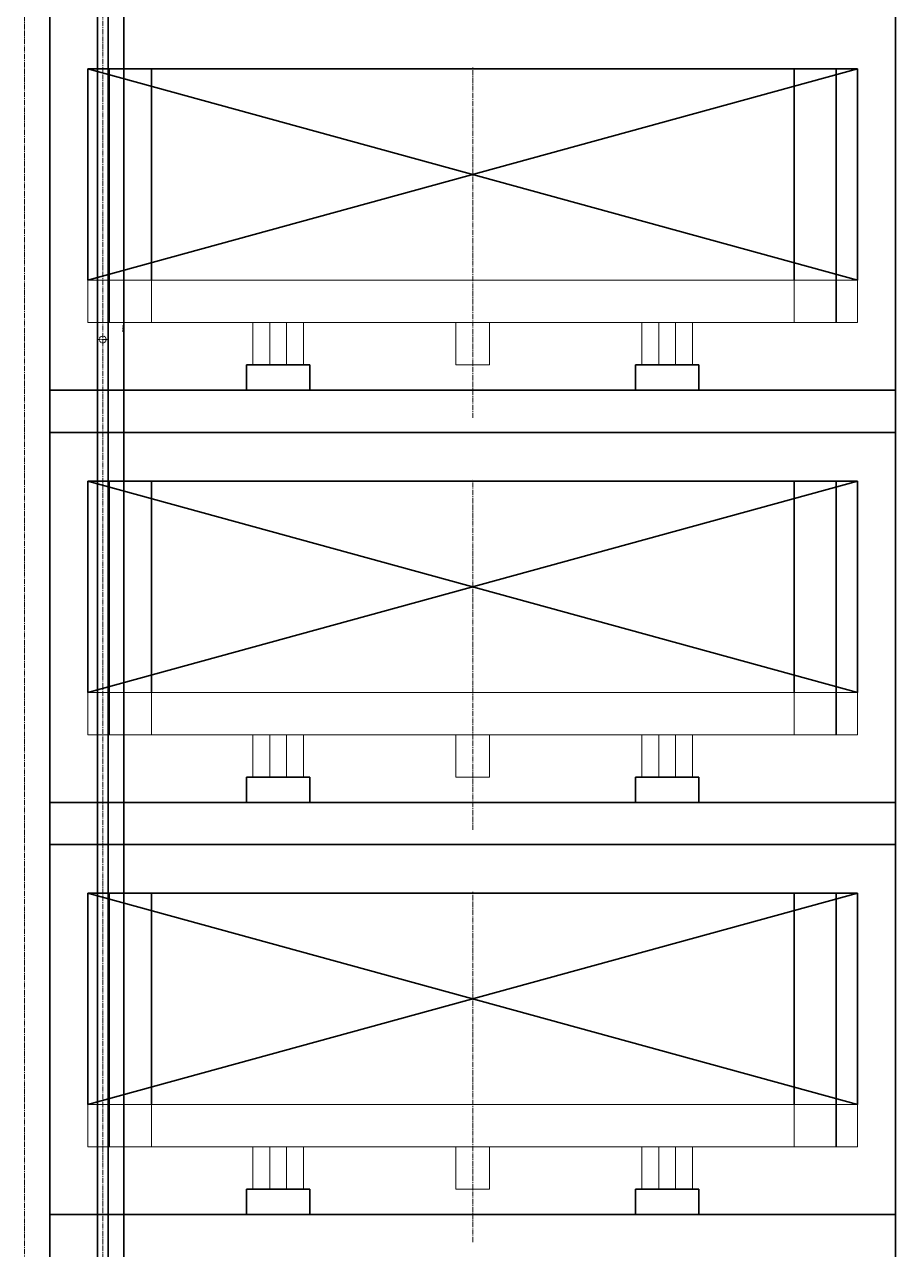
# Model space of a CAD drawing. Header units: millimetres. Extents: x -67280 to 67280, y -47520 to 47520.
# Drawn here: x 16022 to 18082, y 10217 to 13115 of the extents above; entities that cross this region are included whole.
import ezdxf

# ---------------------------------------------------------------- set-up
doc = ezdxf.new("R2010")
doc.units = ezdxf.units.MM
doc.linetypes.add('点画线', pattern=[18, 12, -2, 2, -2])
doc.linetypes.add('虚线', pattern=[2, 1, -1])
for name, color, linetype, lineweight in [('ACADCAXA细实线层', 3, 'Continuous', 18), ('EB0', 7, 'Continuous', 35), ('EB0_1', 7, 'Continuous', 35), ('中心线层', 1, '点画线', 18), ('尺寸线层', 4, 'Continuous', 18), ('细实线层', 3, 'Continuous', 18), ('虚线层', 100, '虚线', 18)]:
    doc.layers.add(name, color=color, linetype=linetype, lineweight=lineweight)

# ---------------------------------------------------------------- blocks, each defined once
blk = doc.blocks.new('*X1450')
at = {"layer": '中心线层', "linetype": '点画线', "lineweight": 18}
for p, q in [((11, 0), (-11, 0)), ((0, -11), (0, 11))]:
    blk.add_line(p, q, dxfattribs=at)
at = {"layer": '虚线层'}
blk.add_circle((0, 0), 8, dxfattribs=at)
blk = doc.blocks.new('*X1452')
at = {"layer": 'EB0_1'}
for p, q in [((-12.5, -31), (-12.5, 10349)), ((12.5, -31), (12.5, 10349)), ((50, 30), (50, 10349))]:
    blk.add_line(p, q, dxfattribs=at)
at = {"layer": '中心线层'}
blk.add_line((0, -98), (0, 10401.4), dxfattribs=at)
blk = doc.blocks.new('*X1439')
at = {"layer": '虚线层', "linetype": '虚线', "lineweight": 18}
blk.add_line((942.8, 4448), (942.8, 4432), dxfattribs=at)
at = {"layer": '尺寸线层'}
blk.add_blockref('*X1450', (895, 4415), dxfattribs=at)
at = {"layer": 'EB0'}
blk.add_blockref('*X1452', (895, 70), dxfattribs=at)

msp = doc.modelspace()

# ---------------------------------------------------------------- linework, layer by layer
at = {"layer": 'ACADCAXA细实线层', "color": 2, "linetype": 'Continuous', "lineweight": 18}
for p, q in [((16172.031, 12509.786), (17992.031, 12509.786)), ((16172.031, 12409.786), (17992.031, 12409.786)), ((16562.031, 12309.786), (16562.031, 12409.786)), ((16642.031, 12309.786), (16642.031, 12409.786)), ((17042.031, 12309.786), (17042.031, 12409.786)), ((17122.031, 12309.786), (17122.031, 12409.786)), ((17522.031, 12309.786), (17522.031, 12409.786)), ((17602.031, 12309.786), (17602.031, 12409.786)), ((16562.031, 12309.786), (16642.031, 12309.786)), ((17042.031, 12309.786), (17122.031, 12309.786)), ((17522.031, 12309.786), (17602.031, 12309.786)), ((16172.031, 11534.786), (17992.031, 11534.786)), ((16172.031, 11434.786), (17992.031, 11434.786)), ((16562.031, 11334.786), (16562.031, 11434.786)), ((16642.031, 11334.786), (16642.031, 11434.786)), ((17042.031, 11334.786), (17042.031, 11434.786)), ((17122.031, 11334.786), (17122.031, 11434.786)), ((17522.031, 11334.786), (17522.031, 11434.786)), ((17602.031, 11334.786), (17602.031, 11434.786)), ((16562.031, 11334.786), (16642.031, 11334.786)), ((17042.031, 11334.786), (17122.031, 11334.786)), ((17522.031, 11334.786), (17602.031, 11334.786)), ((16172.031, 10559.786), (17992.031, 10559.786)), ((16172.031, 10459.786), (17992.031, 10459.786)), ((16562.031, 10359.786), (16562.031, 10459.786)), ((16642.031, 10359.786), (16642.031, 10459.786)), ((17042.031, 10359.786), (17042.031, 10459.786)), ((17122.031, 10359.786), (17122.031, 10459.786)), ((17522.031, 10359.786), (17522.031, 10459.786)), ((17602.031, 10359.786), (17602.031, 10459.786)), ((16562.031, 10359.786), (16642.031, 10359.786)), ((17042.031, 10359.786), (17122.031, 10359.786)), ((17522.031, 10359.786), (17602.031, 10359.786))]:
    msp.add_line(p, q, dxfattribs=at)
at = {"layer": 'EB0'}
for p, q in [((16082.031, 7599.786), (16082.031, 18849.786)), ((18082.031, 7599.786), (18082.031, 18849.786)), ((16547.031, 12249.786), (16547.031, 12309.786)), ((16697.031, 12309.786), (16547.031, 12309.786)), ((16697.031, 12249.786), (16697.031, 12309.786)), ((17467.031, 12309.786), (17617.031, 12309.786)), ((17467.031, 12249.786), (17467.031, 12309.786)), ((17617.031, 12249.786), (17617.031, 12309.786)), ((16082.031, 12249.786), (18082.031, 12249.786)), ((16322.031, 12249.786), (18082.031, 12249.786)), ((16082.031, 12149.786), (18082.031, 12149.786)), ((16322.031, 12149.786), (18082.031, 12149.786)), ((16547.031, 11274.786), (16547.031, 11334.786)), ((16697.031, 11334.786), (16547.031, 11334.786)), ((16697.031, 11274.786), (16697.031, 11334.786)), ((17467.031, 11334.786), (17617.031, 11334.786)), ((17467.031, 11274.786), (17467.031, 11334.786)), ((17617.031, 11274.786), (17617.031, 11334.786)), ((16082.031, 11274.786), (18082.031, 11274.786)), ((16322.031, 11274.786), (18082.031, 11274.786)), ((16082.031, 11174.786), (18082.031, 11174.786)), ((16322.031, 11174.786), (18082.031, 11174.786)), ((16547.031, 10299.786), (16547.031, 10359.786)), ((16697.031, 10359.786), (16547.031, 10359.786)), ((16697.031, 10299.786), (16697.031, 10359.786)), ((17467.031, 10359.786), (17617.031, 10359.786)), ((17467.031, 10299.786), (17467.031, 10359.786)), ((17617.031, 10299.786), (17617.031, 10359.786)), ((16082.031, 10299.786), (18082.031, 10299.786)), ((16322.031, 10299.786), (18082.031, 10299.786))]:
    msp.add_line(p, q, dxfattribs=at)
at = {"layer": 'EB0', "color": 2}
for p, q in [((16172.031, 13009.786), (17992.031, 13009.786)), ((17992.031, 13009.786), (16172.031, 12509.786)), ((16172.031, 13009.786), (17992.031, 12509.786)), ((16172.031, 12509.786), (16172.031, 13009.786)), ((17992.031, 12509.786), (17992.031, 13009.786)), ((16172.031, 12034.786), (17992.031, 12034.786)), ((17992.031, 12034.786), (16172.031, 11534.786)), ((16172.031, 12034.786), (17992.031, 11534.786)), ((16172.031, 11534.786), (16172.031, 12034.786)), ((17992.031, 11534.786), (17992.031, 12034.786)), ((16172.031, 11059.786), (17992.031, 11059.786)), ((17992.031, 11059.786), (16172.031, 10559.786)), ((16172.031, 11059.786), (17992.031, 10559.786)), ((16172.031, 10559.786), (16172.031, 11059.786)), ((17992.031, 10559.786), (17992.031, 11059.786))]:
    msp.add_line(p, q, dxfattribs=at)
at = {"layer": 'EB0', "color": 4}
for p, q in [((16222.031, 12509.786), (16222.031, 13009.786)), ((17942.031, 12509.786), (17942.031, 13009.786)), ((16222.031, 12409.786), (16222.031, 12509.786)), ((17942.031, 12409.786), (17942.031, 12509.786)), ((16222.031, 11534.786), (16222.031, 12034.786)), ((17942.031, 11534.786), (17942.031, 12034.786)), ((16222.031, 11434.786), (16222.031, 11534.786)), ((17942.031, 11434.786), (17942.031, 11534.786)), ((16222.031, 10559.786), (16222.031, 11059.786)), ((17942.031, 10559.786), (17942.031, 11059.786)), ((16222.031, 10459.786), (16222.031, 10559.786)), ((17942.031, 10459.786), (17942.031, 10559.786))]:
    msp.add_line(p, q, dxfattribs=at)
at = {"layer": 'EB0', "color": 5}
for p, q in [((16322.031, 12509.786), (16322.031, 13009.786)), ((17842.031, 12509.786), (17842.031, 13009.786)), ((16322.031, 11534.786), (16322.031, 12034.786)), ((17842.031, 11534.786), (17842.031, 12034.786)), ((16322.031, 10559.786), (16322.031, 11059.786)), ((17842.031, 10559.786), (17842.031, 11059.786))]:
    msp.add_line(p, q, dxfattribs=at)
at = {"layer": '中心线层'}
for p, q in [((16022.031, 7596.786), (16022.031, 18852.786)), ((17082.031, 12184.422), (17082.031, 13012.786)), ((17082.031, 11209.422), (17082.031, 12037.786)), ((17082.031, 10234.422), (17082.031, 11062.786))]:
    msp.add_line(p, q, dxfattribs=at)
at = {"layer": '尺寸线层'}
for p, q in [((16082.031, 7599.786), (16082.031, 18849.786)), ((18082.031, 7599.786), (18082.031, 18849.786)), ((16602.031, 12309.786), (16602.031, 12409.786)), ((16682.031, 12309.786), (16682.031, 12409.786)), ((17482.031, 12309.786), (17482.031, 12409.786)), ((17562.031, 12309.786), (17562.031, 12409.786)), ((16602.031, 11334.786), (16602.031, 11434.786)), ((16682.031, 11334.786), (16682.031, 11434.786)), ((17482.031, 11334.786), (17482.031, 11434.786)), ((17562.031, 11334.786), (17562.031, 11434.786)), ((16602.031, 10359.786), (16602.031, 10459.786)), ((16682.031, 10359.786), (16682.031, 10459.786)), ((17482.031, 10359.786), (17482.031, 10459.786)), ((17562.031, 10359.786), (17562.031, 10459.786))]:
    msp.add_line(p, q, dxfattribs=at)
at = {"layer": '细实线层'}
for p, q in [((16172.031, 12409.786), (16172.031, 12509.786)), ((17992.031, 12409.786), (17992.031, 12509.786)), ((16172.031, 11434.786), (16172.031, 11534.786)), ((17992.031, 11434.786), (17992.031, 11534.786)), ((16172.031, 10459.786), (16172.031, 10559.786)), ((17992.031, 10459.786), (17992.031, 10559.786))]:
    msp.add_line(p, q, dxfattribs=at)
at = {"layer": '细实线层', "color": 5}
for p, q in [((16322.031, 12409.786), (16322.031, 12509.786)), ((17842.031, 12409.786), (17842.031, 12509.786)), ((16322.031, 11434.786), (16322.031, 11534.786)), ((17842.031, 11434.786), (17842.031, 11534.786)), ((16322.031, 10459.786), (16322.031, 10559.786)), ((17842.031, 10459.786), (17842.031, 10559.786))]:
    msp.add_line(p, q, dxfattribs=at)

# ---------------------------------------------------------------- next in the draw order: block references
at = {"layer": '尺寸线层'}
msp.add_blockref('*X1439', (15312.039, 7954.786), dxfattribs=at)

doc.saveas('drawing.dxf')
